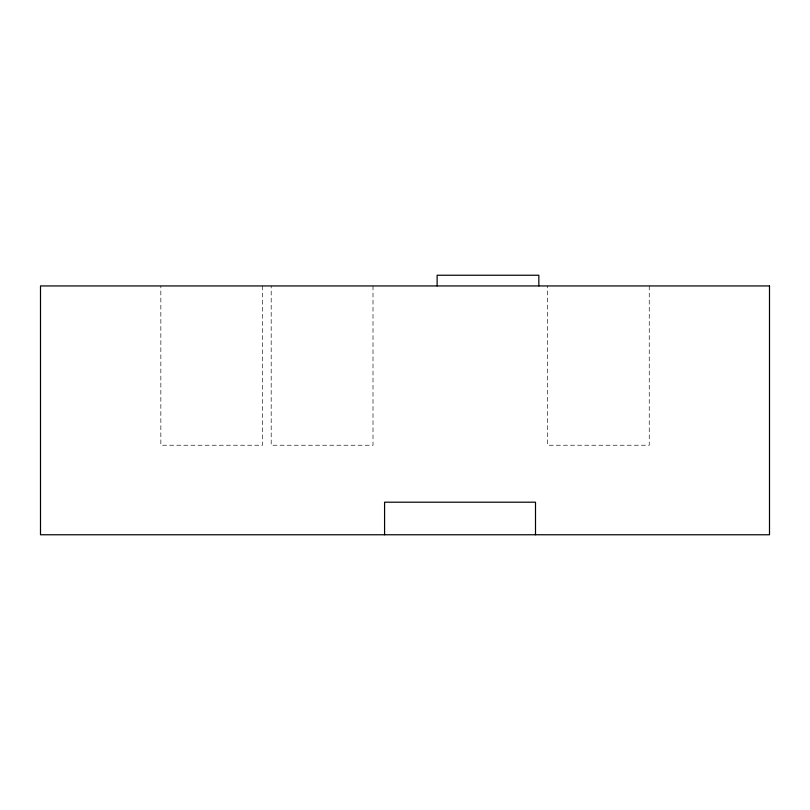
<?xml version="1.0" encoding="UTF-8"?>
<svg xmlns="http://www.w3.org/2000/svg" width="810" height="810" viewBox="0 0 810 810"><rect width="100%" height="100%" fill="white"/><g stroke="black" fill="none" stroke-linecap="round" stroke-linejoin="round"><path stroke-width="0.61" stroke-dasharray="4.05 3.04" d="M649.245 285.94L649.245 445.227L547.58 445.227L547.58 285.94M373.005 285.94L373.005 445.227L271.188 445.227L271.188 285.94M262.561 285.94L262.561 445.227L160.846 445.227L160.846 285.94"/><path stroke-width="1.21" d="M538.842 285.94L538.842 275.238L437.127 275.238L437.127 285.94M535.501 534.762L535.501 502.2L384.578 502.2L384.578 534.762M769.5 285.94L40.5 285.94L40.5 534.762L769.5 534.762L769.5 285.94"/></g></svg>
